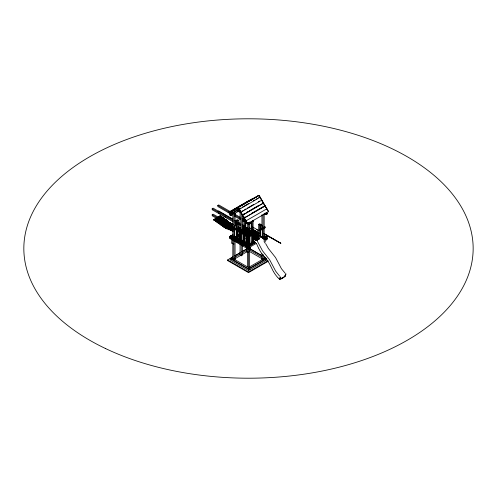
<?xml version="1.0" encoding="UTF-8"?>
<svg xmlns="http://www.w3.org/2000/svg" width="497" height="497" viewBox="0 0 497 497"><rect width="100%" height="100%" fill="white"/><g stroke="black" fill="none" stroke-linecap="round" stroke-linejoin="round"><path stroke-width="0.75" d="M280.588 277.077L280.451 278.823A23.055 9.729 -49.2 0 0 284.607 276.425L285.899 273.928M285.943 273.984L285.098 276.5A23.806 10.046 -49.2 0 1 282.439 278.214L282.004 278.463A23.806 10.046 -49.2 0 1 279.879 279.531C278.985 279.681 279.643 277.258 280.544 277.022M249.805 221.954L250.569 223.252L249.525 224.072L248.693 224.246L248.096 223.234M231.291 212.896L229.695 213.816L229.695 215.027L230.869 215.704L230.999 214.269L239.001 209.653M255.421 242.393L247.587 246.916L229.825 236.665L232.565 234.777M229.695 237.945L230.869 238.622L230.999 237.193L233 236.038M234.186 236.404L239.554 239.629L234.186 236.404L234.714 236.162M239.802 230.602L239.753 230.931M245.431 221.544L246.605 221.923L246.605 223.433L245.431 222.749L245.431 221.544L246.605 222.227M243.667 228.67L243.723 228.34L247.668 230.62M238.119 242.809L238.249 241.374L236.945 240.921L236.945 242.126L238.119 242.809L240.076 241.679M242.399 240.181L241.511 240.759L247.68 244.058L246.357 243.238M246.543 246.462L247.717 246.841L247.717 248.351L246.543 247.668L246.543 246.462L247.717 247.139L255.551 242.617M247.587 246.916L255.197 242.219M251.631 244.58L251.687 244.244M258.527 233.665L257.639 234.236L251.594 230.428M253.594 243.449L253.644 243.114M263.832 233.435L280.83 243.3L266.001 235.081M264.516 242.884L265.218 241.896L265.218 238.976M255.539 197.241L233.416 210.045L258.918 195.377L260.148 197.259L239.132 209.43L237.901 207.541L240.821 212.306L261.838 200.136L258.794 195.476L234.851 209.007M240.623 211.995L244.201 218.053L265.218 205.888L261.795 200.651M242.312 214.872L245.891 220.929L266.908 208.765L263.081 202.913M263.528 203.012L242.511 215.182L263.528 203.012L259.825 197.054L258.521 197.812M245.686 220.625L247.581 223.805L268.597 211.641L258.918 195.377L256.011 197.073M247.581 223.805L238.026 207.442M232.956 221.73L212.194 209.746L212.194 208.69L213.114 208.162L232.534 219.376M230.533 213.853L217.81 206.503L217.81 205.447L218.723 204.919L230.111 211.492M232.285 227.377L212.194 215.779L212.194 214.723L213.114 214.195L232.534 225.408M217.81 211.48L218.723 210.952L232.789 219.071M218.649 219.065L215.387 220.948L213.561 219.891L220.258 215.922L213.778 219.717M214.089 219.96L216.754 218.419L214.139 219.985M218.655 217.319L220.618 216.127M218.711 217.351L220.618 216.189M217.059 218.593L214.449 220.165L221.028 216.363L218.363 217.841M234.006 209.995L230.347 212.039L228.198 212.53L249.096 200.465L251.24 199.974M214.803 220.314L221.389 216.574M230.024 211.865L252.488 198.645L254.638 198.154M214.803 220.37L218.121 218.518M219.425 217.761L221.333 216.543M228.322 212.778L234.59 209.225M217.779 219.009L215.22 220.612L217.829 219.04M219.736 217.879L221.749 216.841L219.109 218.332M236.491 208.243L230.347 212.039M236.752 208.019L252.942 199.067M213.611 219.624L215.338 220.618L217.947 219.109M219.252 218.357L221.867 216.847L219.96 218.307M242.89 204.758L235.441 209.305L231.72 210.958M243.151 204.534L245.506 203.248M245.767 203.031L257.906 196.085M215.387 220.948L221.917 216.934M229.844 212.561L230.546 213.772M229.9 211.616L233.745 210.219L237.398 208.175M233.292 209.796L238.442 207.64M219.158 219.357L215.841 221.513L217.674 222.569L224.203 218.798L222.426 217.475L220.413 218.637M216.065 221.401L219.332 219.457M222.594 217.568L220.587 218.73L222.544 217.543M215.841 221.513L219.332 219.519M230.608 213.741L231.068 212.878M216.425 221.606L219.637 219.631M216.375 221.575L219.693 219.662M222.954 217.779L220.941 218.941L222.954 217.841M230.608 213.138L231.148 213.449L239.361 208.926M216.785 221.817L223.315 217.984L216.729 221.724M240.89 207.988L238.808 209.218L242.635 215.077M242.194 207.237L248.724 203.466M253.296 200.825L254.601 200.074M255.905 199.316L257.216 198.564M221.662 219.295L223.675 218.251M221.662 219.351L223.675 218.195M220.767 220.283L217.45 222.202L220.885 220.351M222.022 219.562L224.029 218.463M222.072 219.593L224.147 218.469M217.674 222.569L224.203 218.556M240.181 211.157L239.113 211.834L237.933 211.157L239.542 210.169M237.933 211.157L240.026 209.951M221.445 220.979L218.127 223.134L219.96 224.19L223.874 221.929M222.699 220.252L224.712 219.096L226.489 220.177L225.178 221.177M221.563 221.047L218.351 222.96M222.867 220.295L224.88 219.252L218.127 223.134M232.832 236.205L232.832 213.213L233.938 213.853L235.05 213.213L235.05 228.539M230.869 215.704L232.832 214.574M234.789 213.443L238.703 211.182M218.711 223.228L225.24 219.457L218.655 223.141M222.283 221.463L219.071 223.377M223.588 220.705L225.601 219.606L223.588 220.767M219.015 223.408L222.333 221.494M222.693 221.699L219.376 223.613L222.693 221.761M222.998 221.873L219.736 223.824L223.054 221.904M224.309 221.122L226.315 220.084L224.309 221.184M218.183 222.861L219.904 223.861L223.172 221.973M224.476 221.221L226.433 220.09M240.026 211.126L240.076 212.275M219.96 224.19L223.221 222.066M224.526 221.308L226.489 220.177M241.927 211.244L243.232 210.486M244.536 209.734L245.841 208.976M247.152 208.224L253.681 204.453M258.247 201.819L259.558 201.061M224.383 222.221L220.413 224.756L222.24 225.812L226.16 223.551M225.638 221.5L226.999 220.718L228.719 221.712L227.464 222.793M220.413 224.756L227.166 220.811L220.637 224.644M241.2 212.983L240.026 212.3M220.941 224.818L224.911 222.526L220.941 224.762M226.166 221.805L227.527 221.022M226.222 221.836L227.471 220.991M225.271 222.737L221.302 225.029L225.271 222.793M226.526 222.01L227.887 221.227L226.576 222.041M221.712 225.265L228.241 221.494M221.662 225.234L228.241 221.432M222.022 225.439L228.601 221.643L222.022 225.383M220.469 224.482L222.19 225.476L228.719 221.712M222.24 225.812L228.769 221.799M227.924 223.196L229.279 222.414L231.055 223.737L224.526 227.508L222.699 226.452L226.669 223.917M242.965 214.493L244.922 213.362M246.879 212.231L248.183 211.48M249.494 210.722L250.799 209.97M252.103 209.218L258.633 205.447M226.787 223.985L222.867 226.309M228.092 223.234L229.397 222.538M222.699 226.452L226.837 224.017M227.924 223.439L229.452 222.569M223.228 226.458L227.197 224.222M228.452 223.501L229.813 222.718L228.502 223.532M223.283 226.545L227.197 224.284M228.813 223.65L230.117 222.954M228.813 223.706L230.167 222.985M223.948 226.93L230.527 223.128M228.222 224.818L224.309 227.135L228.278 224.849M229.527 224.06L230.888 223.401M229.558 224.135L230.838 223.37M236.485 229.198L236.485 220.152L237.398 219.624L238.311 220.152L238.311 230.707M222.749 226.178L224.476 227.179L228.396 224.911M229.701 224.159L231.006 223.408M224.526 227.508L228.446 225.004M229.751 224.253L231.055 223.495M228.955 225.24L224.986 227.769L226.812 228.825L231.36 226.247M230.21 224.514L231.565 223.731L232.813 224.514L231.509 225.265M229.074 225.309L225.153 227.626M224.986 227.769L229.123 225.334M236.485 220.152L237.398 220.68L238.311 220.152M225.514 227.837L229.484 225.545M230.738 224.818L232.093 224.035M229.844 225.75L225.874 228.042L229.788 225.719M231.099 224.967L232.403 224.215L231.099 225.029M245.307 216.996L243.872 217.848L247.705 223.706M251.836 213.225L255.75 210.964M257.055 210.206L263.584 206.435M226.234 228.247L230.204 225.961M231.453 225.234L232.813 224.451M230.204 226.017L226.234 228.191M244.325 217.953L265.218 205.888M233.118 224.625L226.589 228.458L233.149 224.7M225.035 227.502L226.762 228.496L230.676 226.234M226.812 228.825L230.732 226.321M232.366 227.887L229.098 229.769L227.272 228.713L231.186 226.21M227.272 228.713L231.409 226.278M227.8 228.775L231.77 226.489L227.8 228.719M235.056 225.122L236.945 224.035M232.49 226.899L228.514 229.192L232.49 226.961M234.888 225.75L236.771 224.663M238.311 223.768L239.231 223.24L239.231 224.296L238.311 224.824M242.592 219.755L243.928 220.531L244.841 220.003L242.163 218.456M232.142 227.452L228.875 229.403L232.192 227.483M227.322 228.44L229.049 229.44L232.31 227.551M234.528 226.259L236.423 225.166L236.423 229.689M229.098 229.769L232.366 227.645M233.043 227.732L229.726 229.589L232.987 227.707M244.841 221.053L243.928 221.581L242.592 220.811M232.695 228.229L230.136 229.763M230.086 229.794L232.751 228.26M230.446 229.943L233.105 228.465M230.446 230.005L233.105 228.527M232.764 229.018L230.857 230.241L232.813 229.049M234.721 228.03L236.876 228.974L236.615 238.169L234.721 237.075L234.721 228.782M233.118 229.229L231.161 230.415L232.639 229.701M229.558 229.49L231.385 230.788L232.689 229.794M233.149 229.757L231.838 230.509L233.062 231.453M231.838 230.751L233.149 229.993M238.007 228.036L239.312 227.222M239.672 227.427L238.311 228.21L239.616 227.396M240.026 227.638L238.02 228.794L240.026 227.694M238.187 228.837L240.2 227.794L238.237 228.924M237.398 229.577L239.554 230.521L239.554 239.865M238.044 229.266L240.057 228.104M264.808 213.586L265.802 213.629M238.572 229.508L240.529 228.378M238.572 229.571L240.585 228.409M238.311 229.8L239.231 229.272L239.231 230.328M242.592 225.787L243.928 226.557L244.841 226.029L242.163 224.482M253.072 221.358L253.526 221.097L253.526 220.264L252.159 221.053L252.159 242.772M240.287 228.993L238.933 229.776L240.287 229.055M266.522 212.517L267.287 213.816L265.41 214.598L266.392 213.896M265.41 214.598L267.287 213.816L266.392 212.381M266.237 214.418L267.156 213.679M240.598 229.173L238.641 230.304L240.598 229.229M250.569 223.252L249.525 224.072L248.761 222.774M244.841 227.086L243.928 227.614L242.592 226.843M238.995 230.571L240.355 229.782M238.517 230.981L240.473 229.85M239.219 230.695L240.523 229.943M239.219 230.937L240.629 230.123M241.971 229.347L244.251 228.036M230.409 236.087L248.165 246.338L230.353 236.056M248.525 246.071L230.763 235.876M231.074 235.702L248.885 245.928L231.074 235.64M249.245 245.717L231.484 235.404M247.86 232.087L242.648 229.018M243.368 228.601L247.972 231.198M243.89 228.303L247.786 230.608M248.997 246.823L250.457 247.823L250.457 249.028L249.283 249.705L229.695 238.398L229.695 236.74L232.963 234.851M242.319 229.452L244.058 228.446M247.326 227.918L245.431 229.011L245.431 222.979M230.869 238.622L232.174 237.87M242.039 232.254L247.643 235.249M258.688 237.945L258.688 224.371L259.602 223.843L262.018 225.166M259.602 224.296L260.055 224.035M258.688 224.371L259.602 224.899L260.515 224.371L260.515 237.193M260.577 237.001L260.838 225.017M252.675 229.807L253.147 229.533L258.844 232.82M240.442 239.051L239.293 239.716L239.293 231.422M239.722 239.529L236.765 237.696M265.087 226.936L264.628 226.675L259.602 229.577L260.055 229.838L265.087 226.936L265.087 227.769L260.055 230.67L259.602 230.403M253.526 233.609L248.5 236.51L231.913 226.936L231.913 227.769L248.5 237.342L253.526 234.441L253.526 233.609L253.072 233.348L248.04 236.249L248.04 237.075L248.5 236.814M258.173 233.932L252.526 230.614L258.223 233.838M249.339 244.698L253.333 242.393M262 237.386L264.665 235.851M267.119 235.336L262.317 238.113M262.379 238.374L267.044 235.684M262.733 238.473L267.305 235.833L267.305 237.038L263.385 239.299M268.088 261.316L248.5 272.623L227.607 260.565L227.607 259.962L232.832 256.943M234.789 255.812L240.014 252.799M241.971 251.668L246.543 249.028M247.717 248.351L256.203 243.449M266.783 259.962L248.5 270.517L230.217 259.962L230.217 258.602L232.963 257.017M234.919 255.887L240.144 252.874M241.971 251.817L246.674 249.103M247.953 247.431L249.283 248.196L250.326 247.593M264.665 237.777L266.001 238.548L267.044 237.945M250.457 247.823L249.283 248.5L247.978 247.748M266.131 239.983L266.131 238.771L267.305 238.094L267.305 239.299L266.131 239.983L264.168 238.852M234.789 257.322L240.014 254.302M241.971 253.172L246.543 250.538M234.789 258.831L247.195 251.668M240.076 243.592L240.076 255.098L241.25 255.775L242.43 255.098L242.43 245.127M248.5 267.498L264.168 258.452L264.168 256.893M230.478 258.452L248.5 268.858L265.348 259.13L265.479 260.714M266.783 258.602L248.5 269.157L230.217 258.602M227.607 259.962L248.5 272.021L268.088 260.714M237.112 208.361L229.713 212.635L238.299 207.92M231.148 213.449L239.622 208.815M253.961 198.402L250.917 199.8M228.198 212.53L231.919 210.883M249.736 223.644L250.569 223.464M231.782 243.108L233.876 243.977L231.782 243.108L231.782 239.455L232.832 240.057L232.832 258.428M246.413 251.55L248.5 252.42L246.413 251.55L246.413 247.897L247.456 248.5L247.456 252.153M237.933 211.095L239.113 211.834M260.254 224.675L262.211 225.806M260.577 225.166L262.472 226.259M265.087 227.769L264.628 227.502L264.628 226.675M262.733 227.769L260.577 228.707L260.838 237.15M233.938 212.573L235.05 213.213M234.795 214.201L240.157 217.295M231.652 212.536L232.192 212.846M217.81 205.447L230.533 212.797M234.553 215.114L240.579 218.593M243.474 221.097L243.928 221.358M234.553 216.17L240.579 219.649M229.956 213.667L230.999 214.269M252.65 226.98L258.664 230.502M229.695 213.816L230.869 214.499M263.876 233.515L280.83 243.3M256.533 229.614L257.707 230.291M264.224 234.056L265.553 234.826M253.029 229.595L258.67 232.857L252.979 229.689M249.674 227.918L251.569 229.011L251.569 221.469M265.709 237.175L267.305 238.094M234.795 220.233L236.808 221.395M238.144 222.165L240.157 223.327M234.541 220.538L236.547 221.693M252.849 231.148L257.862 234.106L252.799 231.18M252.681 231.248L257.695 234.143M246.102 227.725L248.078 228.862M249.388 229.62L258.651 234.969M261.888 236.839L263.255 237.87M238.572 223.47L240.579 224.625M245.984 227.794L247.96 228.931M249.27 229.689L258.483 235.006M261.77 236.907L263.087 237.728L261.72 236.939M245.959 227.868L247.96 228.993M249.221 229.72L258.483 235.069M212.194 208.69L232.956 220.674M234.963 221.836L236.976 222.998M246.232 228.409L247.599 229.198M249.519 230.31L251.544 231.478L249.519 230.366M252.811 232.205L258.782 235.653L252.811 232.267M261.36 237.144L262.727 237.87M246.232 228.471L247.549 229.229M261.36 237.206L262.677 237.964M247.897 229.726L245.263 228.204L247.897 229.788M258.421 235.802L249.214 230.484L258.421 235.864M218.481 212.921L219.823 213.698M224.507 216.4L225.849 217.177M238.572 224.52L240.579 225.681M245.568 228.794L247.537 229.931M249.513 231.074L251.482 232.211M258.72 236.386L252.799 232.969L258.72 236.448M245.512 228.825L247.537 229.993M249.457 231.105L251.482 232.273M234.963 222.892L236.976 224.054M247.835 230.583L243.89 228.241M258.968 237.007L249.103 231.31L251.73 232.888M253.048 233.646L258.968 237.069M248.985 231.378L251.612 232.894M252.93 233.658L258.85 237.075M243.667 228.427L247.618 230.707M248.929 231.465L251.563 232.987M253.532 234.124L258.794 237.162M243.487 228.477L247.487 230.782M249.407 231.894L252.035 233.41M253.352 234.174L258.664 237.237M249.289 231.962L251.917 233.478L249.233 231.993M253.072 234.174L258.496 237.28M243.313 228.57L247.972 231.26M253.184 234.267L258.496 237.336M247.612 231.409L242.958 228.782L247.612 231.472M251.563 233.689L248.929 232.167L251.563 233.745M259.453 238.243L252.874 234.447L259.453 238.305M251.83 234.062L249.935 235.156M221.867 216.847L220.14 215.853L213.561 219.891M242.287 228.701L242.486 229.055M242.598 228.987L247.91 232.056M259.092 238.51L249.177 232.782L259.043 238.541M221.917 217.177L220.09 215.884M240.144 227.701L238.367 226.738L240.2 228.036M247.556 232.205L242.287 229.223M251.501 234.478L249.525 233.341L251.501 234.541M252.818 235.243L258.732 238.659M224.203 218.798L222.37 217.506M242.238 229.198L247.556 232.261M252.762 235.274L258.732 238.722M225.905 219.842L223.998 221.003L225.905 219.786M226.489 220.419L224.656 219.121M242.536 229.782L247.854 232.851M249.115 233.578L251.14 234.752M252.401 235.479L258.98 239.274M242.536 229.844L247.798 232.882M249.115 233.64L251.091 234.777M252.401 235.541L258.98 239.337M228.769 222.041L226.943 220.743M242.418 229.85L247.68 232.888M248.997 233.646L250.973 234.789M252.942 235.926L258.862 239.343M242.368 229.943L247.63 232.981M248.947 233.739L250.917 234.876M252.892 236.019L258.813 239.436M242.182 229.987L247.5 233.056M249.419 234.162L250.786 234.951M252.706 236.063L258.626 239.479M231.055 223.737L229.229 222.439M242.014 230.086L247.984 233.534L242.014 230.142M250.618 234.988L249.252 234.261L250.569 235.081M252.538 236.162L257.856 239.231L252.538 236.218M242.368 230.639L247.63 233.677M248.941 234.441L250.258 235.199L248.941 234.497M252.892 236.715L257.496 239.374M242.312 230.67L247.63 233.739M252.836 236.746L257.496 239.436M242.008 230.85L247.928 234.323M252.476 236.957L257.794 239.964M242.611 231.316L247.873 234.354M252.476 237.013L257.086 239.672M242.306 231.434L247.568 234.472M252.83 237.51L257.434 240.169M242.25 231.465L247.568 234.534M252.774 237.541L257.434 240.231M242.548 232.049L247.866 235.118M257.073 240.436L252.42 237.746L257.024 240.467M242.437 232.118L247.817 235.149M212.194 214.723L232.956 226.707M252.905 238.287L256.197 240.188M248.5 235.982L232.832 226.936L232.372 227.204L232.372 228.03M252.725 238.33L256.067 240.262A23.055 13.313 -60 0 0 258.483 238.703L258.831 236.181L259.341 235.938M242.027 232.354L244.71 233.901M245.978 234.634L247.344 235.361M252.551 238.43L255.893 240.362L252.551 238.492M243.275 233.795L244.58 234.553M253.861 240.014L252.495 239.225L253.812 240.045M239.032 231.807L240.349 232.565M239.274 232.422L240.591 233.186M246.512 236.603L247.879 237.392M252.433 240.02L253.799 240.809L252.433 240.082M239.163 232.49L240.591 233.242M243.766 235.149L245.077 235.907M246.512 236.659L247.829 237.423M239.107 232.584L240.424 233.341M243.71 235.243L245.027 236M238.976 232.658L240.293 233.416M243.53 235.286L244.897 236.075M248.015 238.069L246.649 237.28L247.991 238.088M239.107 233.279L240.424 234.044M243.71 235.938L245.027 236.702M252.917 241.256L254.843 242.486M239.051 233.31L240.424 234.099M243.66 235.969L245.027 236.758M252.867 241.287L254.893 242.455M246.587 238.075L247.953 238.864M252.507 241.492L254.532 242.666M246.587 238.138L247.904 238.895M252.507 241.554L254.532 242.604M239.045 234.075L240.362 234.839M243.648 236.734L244.965 237.491M252.861 242.051L254.172 242.871L252.805 242.082M238.995 234.106L240.362 234.895M243.598 236.765L244.965 237.554M239.293 234.696L240.61 235.454M246.524 238.871L247.897 239.66M252.445 242.287L253.818 243.076M215.897 221.24L217.674 222.327M231.894 230.478L232.726 230.962M239.175 234.764L240.61 235.516M243.778 237.423L245.096 238.181M246.524 238.933L247.841 239.691M252.327 242.356L253.818 243.021M239.119 234.851L240.436 235.609M243.729 237.51L245.04 238.268M252.277 242.449L253.594 243.207M229.608 229.459L231.385 230.546M238.989 234.926L240.306 235.69M243.542 237.554L244.909 238.343M251.439 242.114L253.464 243.524M236.796 233.857L238.138 234.659M246.661 239.554L248.028 240.343M251.923 242.592L253.29 243.381M236.796 233.919L238.113 234.677M246.661 239.61L247.978 240.374M251.923 242.654L253.29 243.319M239.119 235.553L240.436 236.311M243.723 238.212L245.04 238.97M251.619 242.766L252.936 243.586L251.563 242.797M239.069 235.584L240.436 236.373M243.673 238.243L245.04 239.032M238.1 235.441L236.734 234.652L238.051 235.472M246.605 240.349L247.972 241.138M251.209 243.008L252.575 243.797L251.209 243.064M246.605 240.405L247.916 241.169M239.057 236.348L240.374 237.106M243.667 239.007L244.978 239.765L243.611 239.038M250.898 243.182L252.215 244.002L250.848 243.213M239.007 236.379L240.374 237.168M236.678 235.448L238.044 236.237L236.56 235.516M239.305 236.963L240.623 237.721M246.543 241.144L247.91 241.933M250.488 243.418L251.855 244.151M239.187 237.032L240.623 237.783M246.543 241.2L247.86 241.958M250.37 243.487L251.805 244.238M236.504 235.603L237.821 236.361M239.138 237.125L240.455 237.883M243.741 239.778L245.058 240.542M250.32 243.58L251.631 244.338M243.462 239.771L244.841 240.567M250.121 243.617L251.501 244.654M236.702 236.063L238.032 236.833L236.702 236.125M239.25 237.535L240.579 238.299M248.003 242.586L246.618 241.79L247.953 242.617M249.948 243.71L251.333 244.449M239.25 237.597L240.523 238.33M249.948 243.772L251.283 244.543M243.648 240.43L244.984 241.2M248.978 243.505L250.973 244.717L248.922 243.536M243.598 240.461L244.984 241.256M249.103 243.816L250.768 245.077M236.827 236.97L238.088 237.69M239.237 238.355L240.492 239.082M243.723 240.946L245.096 241.741M236.827 237.026L238.032 237.721M239.237 238.417L240.442 239.113M243.723 241.008L245.04 241.766M236.522 237.144L237.728 237.901M246.661 243.058L248.034 243.853M246.661 243.12L247.984 243.884M235.559 237.001L234.304 236.398M245.033 242.474L243.716 241.71L245.033 242.536M234.304 236.336L239.778 239.498M246.307 243.269L247.624 244.027M241.567 240.666L247.506 244.095M238.659 239.349L237.398 238.622L237.398 220.68M231.602 235.336L249.413 245.86M231.434 235.497L249.221 245.735M230.714 235.907L248.475 246.164M230.049 236.23L247.81 246.549M229.881 236.33L247.81 246.487M229.825 236.423L247.587 246.674M229.956 236.584L230.999 237.193M229.695 236.74L230.869 237.417M236.945 240.921L238.119 241.604M231.291 237.808L237.286 241.275M238.622 242.039L246.618 246.661M250.457 249.028L262.211 255.812M231.652 238.324L237.529 241.716M238.84 242.468L246.674 246.99M249.836 248.817L261.851 255.756M264.516 257.297L265.852 258.067M249.326 249.879L262.006 257.204M264.013 258.359L265.348 259.13M249.152 251.289L262.211 258.831M231.652 257.775L249.674 268.175L249.805 269.759M256.278 243.288L256.7 243.996M285.197 273.288L281.457 268.74L275.555 257.564L268.423 248.543L265.597 243.505M279.612 276.152L275.717 271.219L269.598 259.738L262.515 250.817L257.26 241.026M264.466 256.831L265.025 257.483M263.907 256.185L264.187 256.508M265.311 257.806L266.69 259.465M263.627 255.856L262.807 254.874M262.54 254.545L262.018 253.88M266.957 259.801L269.548 263.82M265.168 206.404L266.38 208.255M266.585 208.56L268.473 211.747L266.454 208.665M260.577 251.786L259.304 249.556M265.479 212.909L266.237 214.207M248.891 222.482L249.656 223.78M273.058 270.915L270.722 266.175M269.753 264.211L270.536 265.777M258.906 248.786L259.105 249.171M236.814 208.224L238.051 207.771L235.112 209.131M258.713 248.394L258.328 247.612M257.962 246.816L258.142 247.214M257.775 246.419L256.881 244.4M265.348 213.896L265.348 214.499M264.168 213.213L264.168 236.205M264.168 238.504L264.168 241.865M263.062 214.623L263.062 227.651M263.062 229.179L263.062 236.845M263.062 254.47L263.062 259.832M262.733 228.521L262.733 236.814M261.95 214.747L261.95 228.539M261.95 253.83L261.95 259.962M260.055 229.838L260.055 230.67M259.602 224.899L259.602 236.212M253.992 239.467C253.737 237.572 252.346 242.182 253.861 241.884A23.806 13.748 -60 0 0 254.29 241.71M253.072 220.531L253.072 242.996M251.83 234.814L251.83 243.108L249.935 244.201L249.935 236.665M251.24 221.264L251.24 234.702M249.612 223.917L249.612 244.611M249.612 249.208L249.612 266.833M249.283 248.196L249.283 249.705M248.5 223.029L248.5 245.251M248.5 248.649L248.5 267.473M248.5 268.858L248.5 270.517M248.5 272.021L248.5 272.623M247.326 222.637L247.388 244.611M247.388 251.507L247.388 266.833M246.866 243.785L246.866 234.739L246.605 243.94L244.71 242.847L244.71 234.553M245.76 219.624L245.76 230.179M244.841 218.643L244.841 230.707M244.189 242.244L244.189 233.192L243.928 242.393L242.039 241.3L242.039 233.006M243.928 216.605L243.928 219.624M243.928 220.531L243.928 225.657M243.928 226.557L243.928 230.179M242.43 215.207L242.43 232.851M241.25 212.815L241.25 241.2M241.25 245.033L241.25 255.775M240.076 210.604L240.076 240.523M237.659 229.428L237.659 238.473M236.615 229.875L236.615 238.169M235.05 241.567L235.05 259.962M233.938 213.853L233.938 227.651M233.938 229.179L233.938 236.845M233.876 240.206L233.938 259.832M232.043 224.004L225.514 227.775M231.739 223.886L230.378 224.613L231.683 223.861M230.478 223.103L223.948 226.868M282.371 278.27A19.358 11.176 60 0 1 282.072 278.003M279.873 279.55A19.091 11.021 60 0 1 279.283 279.022M278.991 278.749A19.091 11.021 60 0 1 278.413 278.183M278.127 277.891A19.091 11.021 60 0 1 277.842 277.587M277.562 277.283A19.091 11.021 60 0 1 274.419 273.17M274.182 272.803A19.091 11.021 60 0 1 273.294 271.287M285.092 276.518A19.066 11.009 60 0 1 284.508 275.99M261.764 253.538A15.829 9.139 60 0 1 260.807 252.147M220.357 220.047L217.146 222.022L220.407 220.078M227.508 224.402L223.588 226.725L227.558 224.433M232.074 226.663L228.16 228.987L232.13 226.694M240.225 228.204L238.212 229.359L240.225 228.26M252.159 228.142L251.24 228.67L252.159 229.198L253.072 228.67L252.159 228.142M258.583 233.689L252.942 230.372L258.583 233.689M258.943 233.484L252.619 229.838L258.887 233.515M253.936 241.492L252.569 240.703L253.911 241.505M105.333 348.453A224.65 129.698 0 0 0 470.013 270.107A224.65 129.698 0 0 0 170.154 126.94A224.65 129.698 0 0 0 105.333 348.453"/></g></svg>
